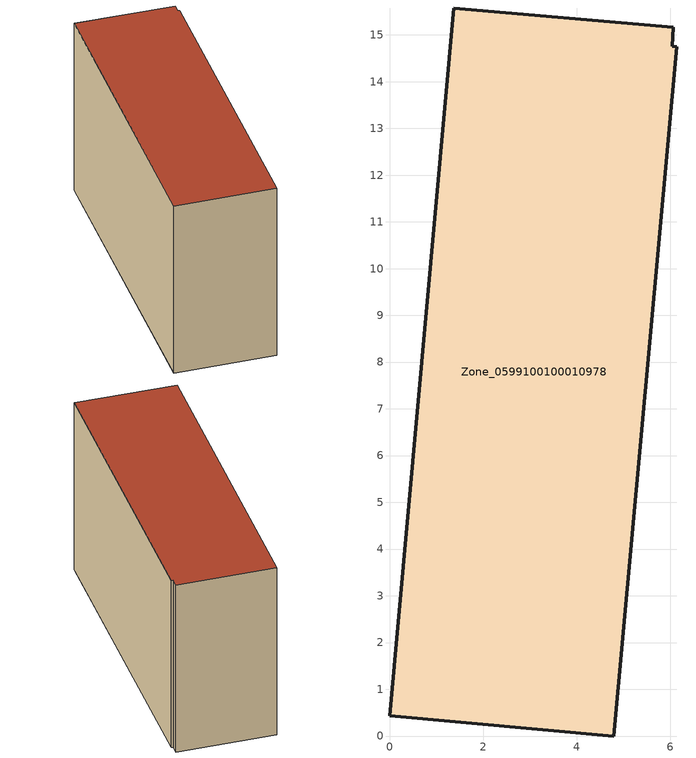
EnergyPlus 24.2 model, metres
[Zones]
Zone_0599100100010978
 floor ground (C_G): 6.04,14.75 6.13,14.74 4.79,0 0,0.43 1.36,15.58 6.06,15.16 z0
 wall outside (C_F): 6.06,15.16 1.36,15.58 0,0.43 4.79,0 6.13,14.74 6.04,14.75 6.06,15.16 z0:9.01
 roof outside (C_R): 6.13,14.74 6.04,14.75 6.06,15.16 1.36,15.58 0,0.43 4.79,0 z9.01
[BUILDING]
Pand.0599100100010978: North Axis=0; Terrain=City; Loads Convergence Tolerance Value=0.04; Temperature Convergence Tolerance Value=0.4; Solar Distribution=FullExterior; Maximum Number of Warmup Days=25; Minimum Number of Warmup Days=1
[Site:Location]
Rotterdam.The.Hague.AP_ZH_NLD Design_Conditions: Latitude=51.96; Longitude=4.45; Time Zone=1; Elevation=-4.5
[SITE:GROUNDTEMPERATURE:BUILDINGSURFACE]
18, 18, 18, 18, 18, 18, 18, 18, 18, 18, 18, 18
[MATERIAL] Thermal Absorptance=0.9; Solar Absorptance=0.7; Visible Absorptance=0.7
Name | Roughness | Thickness | Conductivity | Density | Specific Heat
G.TI.2015-2018 | MediumSmooth | 0.15 | 0.0428571 | 540 | 1210
F.TI.2015-2018 | Rough | 0.3 | 0.0666667 | 1920 | 840
R.TI.2015-2018 | MediumRough | 0.2 | 0.0333333 | 1500 | 1000
[CONSTRUCTION]
C_G: G.TI.2015-2018
C_F: F.TI.2015-2018
C_R: R.TI.2015-2018
[ZONE]
Zone_0599100100010978: Type=1; Multiplier=1; Ceiling Height=Autocalculate; Volume=Autocalculate; Floor Area=autocalculate; Part of Total Floor Area=Yes
[ZONEINFILTRATION:DESIGNFLOWRATE]
Infil_Zone_0599100100010978: Zone or ZoneList or Space or SpaceList=Zone_0599100100010978; Schedule=AlwaysOn; Design Flow Rate Calculation Method=Flow/Area; Flow Rate per Floor Area=0.0015; Constant Term Coefficient=1; Temperature Term Coefficient=0; Velocity Term Coefficient=0; Velocity Squared Term Coefficient=0
[HVACTEMPLATE:ZONE:IDEALLOADSAIRSYSTEM]
Zone_0599100100010978: Maximum Heating Supply Air Temperature=50; Minimum Cooling Supply Air Temperature=13; Maximum Heating Supply Air Humidity Ratio=0.0156; Minimum Cooling Supply Air Humidity Ratio=0.0077; Heating Limit=NoLimit; Cooling Limit=NoLimit; Dehumidification Control Type=ConstantSensibleHeatRatio; Cooling Sensible Heat Ratio=0.7; Dehumidification Setpoint=60; Humidification Control Type=None; Humidification Setpoint=30; Outdoor Air Method=None; Outdoor Air Flow Rate per Person=0.00944; Outdoor Air Flow Rate per Zone Floor Area=0; Outdoor Air Flow Rate per Zone=0; Demand Controlled Ventilation Type=None; Outdoor Air Economizer Type=NoEconomizer; Heat Recovery Type=None; Sensible Heat Recovery Effectiveness=0.7; Latent Heat Recovery Effectiveness=0.65
[ZONECONTROL:THERMOSTAT]
ThermostatControl_Zone_0599100100010978: Zone or ZoneList=Zone_0599100100010978; Control Type Schedule=DualSetpointControlType; Control 1=Thermostat_Zone_0599100100010978; Temperature Difference Between Cutout And Setpoint=0
[THERMOSTATSETPOINT:DUALSETPOINT]
Thermostat_Zone_0599100100010978: Heating Setpoint Temperature Schedule=HeatingSetpoint_Zone_0599100100010978; Cooling Setpoint Temperature Schedule=CoolingSetpoint_Zone_0599100100010978
[SCHEDULE:COMPACT]
HeatingSetpoint_Zone_0599100100010978: Through: 12/31, For: AllDays, Until: 24:00, 21
CoolingSetpoint_Zone_0599100100010978: Through: 12/31, For: AllDays, Until: 24:00, 24
DualSetpointControlType: Through: 12/31, For: AllDays, Until: 24:00, 4
AlwaysOn: Through: 12/31, For: AllDays, Until: 24:00, 1
